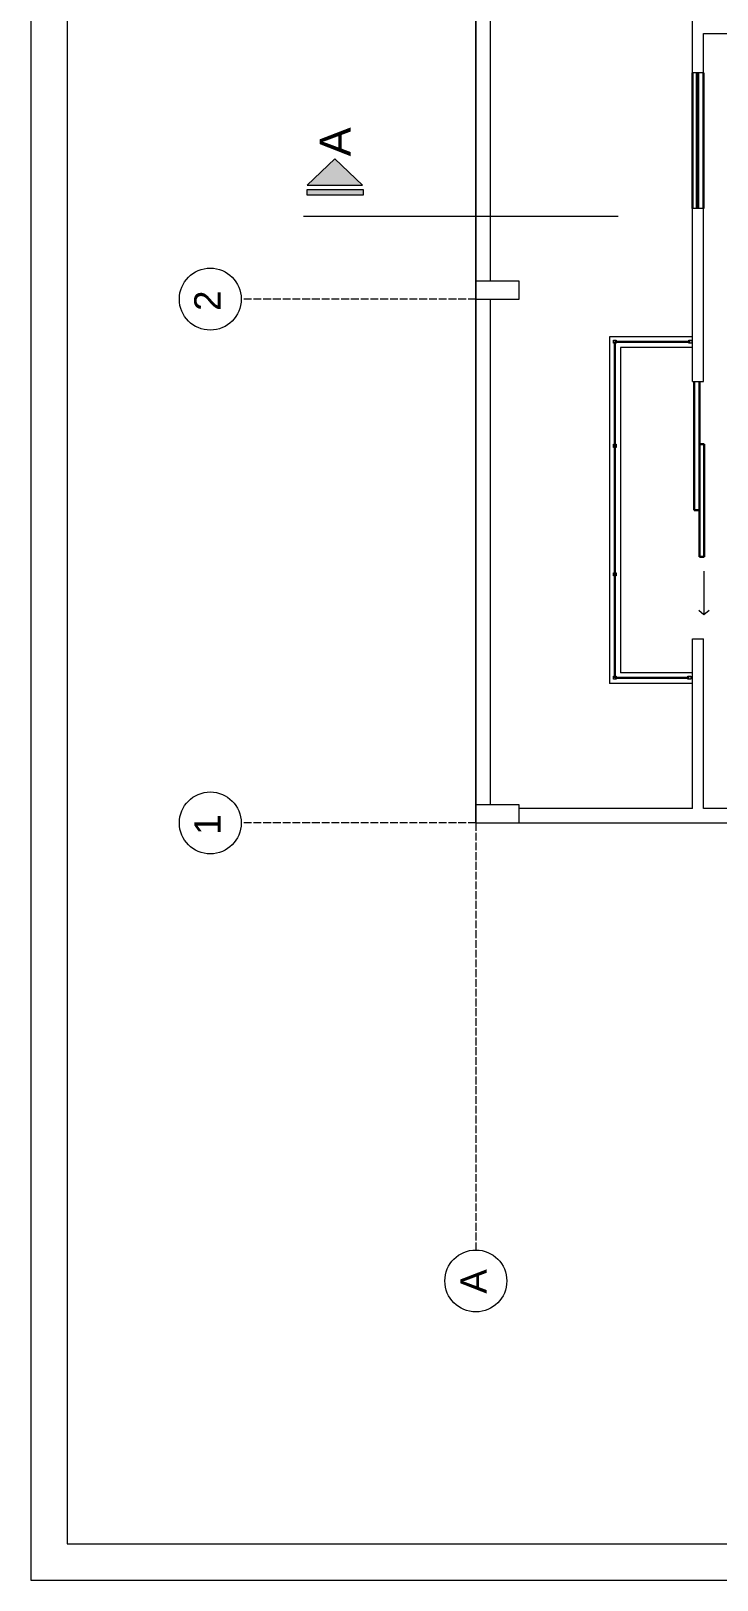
# Model space of a CAD drawing. Header units: metres. Extents: x -2 to 3328848, y -2 to 2725060.
# Drawn here: x 1662729.4 to 1662824.4, y 1363147.3 to 1363361.7 of the extents above; entities that cross this region are included whole.
import ezdxf
from ezdxf.enums import TextEntityAlignment as Align

# ---------------------------------------------------------------- set-up
doc = ezdxf.new("R2010")
doc.units = ezdxf.units.M
doc.linetypes.add('ACAD_ISO02W100', pattern=[15, 12, -3])
doc.linetypes.add('DOT', pattern=[0.25, 0, -0.25])
doc.layers.get('0').update_dxf_attribs({"color": 253, "lineweight": 0})
doc.layers.add('CAJETIN', color=7, linetype='Continuous', lineweight=0, true_color=0x000000)
for name, color, linetype, lineweight in [('COLUMNA', 253, 'Continuous', 0), ('L.COLUMNA', 253, 'Continuous', 0), ('letra', 253, 'DOT', 0), ('NOFIJO', 253, 'Continuous', 0), ('ventanas', 253, 'Continuous', 30)]:
    doc.layers.add(name, color=color, linetype=linetype, lineweight=lineweight)
doc.styles.get("Standard").update_dxf_attribs({"font": 'arial.ttf'})

# ---------------------------------------------------------------- blocks, each defined once
blk = doc.blocks.new('D')
at = {"layer": 'COLUMNA', "ltscale": 0.2}
h = blk.add_hatch(color=256, dxfattribs=at)
h.set_gradient(color1=(0, 0, 26), color2=(0, 0, 0), rotation=30, one_color=1)
h.paths.add_polyline_path([(3167.8, 1572.454), (3167.418, 1572.818), (3167.036, 1572.454)])
h.paths.add_polyline_path([(3167.036, 1572.393), (3167.036, 1572.315), (3167.813, 1572.315), (3167.813, 1572.393)])
for p, q in [((3167.418, 1572.818), (3167.036, 1572.454)), ((3167.418, 1572.818), (3167.8, 1572.454)), ((3167.036, 1572.454), (3167.8, 1572.454))]:
    blk.add_line(p, q, dxfattribs=at)
blk.add_lwpolyline([(3167.036, 1572.393), (3167.813, 1572.393), (3167.813, 1572.315), (3167.036, 1572.315)], close=True, dxfattribs=at)
blk = doc.blocks.new('*U96')
for points in [[(-594, 0), (0, 0), (0, 420), (-594, 420)], [(-589, 5), (-5, 5), (-5, 415), (-589, 415)]]:
    blk.add_lwpolyline(points, close=True)
at = {"lineweight": 30, "flags": 104}
blk.add_attdef('NOMBRE_PROYECTO', text='', height=5, dxfattribs=at).set_placement((-165, 63.27), align=Align.TOP_LEFT)
for tag, p in [('PROMOTOR', (-133.74, 41.5)), ('SITUACION', (-133.74, 34.5)), ('AUTOR', (-133.74, 27.5)), ('1/X', (-133.74, 20.5)), ('XX/XX/XXXX', (-80.02, 20.5)), ('V.X', (-25.12, 20.5)), ('NOMBRE_PLANO', (-133.74, 13.5)), ('X', (-25.12, 13.48))]:
    blk.add_attdef(tag, text='', height=3.5).set_placement(p, align=Align.MIDDLE_LEFT)

msp = doc.modelspace()

# ---------------------------------------------------------------- linework, layer by layer
at = {"ltscale": 0.02}
for p, q in [((1662791.022, 1363252.12), (1662791.022, 1363472.12)), ((1662821.021, 1363313.21), (1662821.014, 1363411.032)), ((1662793.022, 1363397.12), (1662793.022, 1363327.12)), ((1662791.022, 1363252.12), (1662791.022, 1363362.12)), ((1662822.522, 1363313.21), (1662822.522, 1363361.37)), ((1662822.522, 1363355.932), (1662821.026, 1363355.932)), ((1662822.522, 1363337.151), (1662821.025, 1363337.151)), ((1662793.022, 1363324.62), (1662793.022, 1363254.62)), ((1662821.024, 1363319.42), (1662809.524, 1363319.42)), ((1662809.524, 1363319.42), (1662809.524, 1363271.42)), ((1662821.024, 1363317.92), (1662811.024, 1363317.92)), ((1662811.024, 1363317.92), (1662811.024, 1363272.92)), ((1662821.014, 1363313.21), (1662822.522, 1363313.21)), ((1662822.585, 1363286.974), (1662822.585, 1363280.905)), ((1662821.021, 1363277.62), (1662822.522, 1363277.62)), ((1662821.022, 1363254.12), (1662821.022, 1363277.62)), ((1662822.522, 1363254.12), (1662822.522, 1363277.62)), ((1662821.024, 1363272.92), (1662811.024, 1363272.92)), ((1662821.024, 1363271.42), (1662809.524, 1363271.42)), ((1662821.022, 1363254.12), (1662797.022, 1363254.12)), ((1662832.022, 1363254.12), (1662822.522, 1363254.12))]:
    msp.add_line(p, q, dxfattribs=at)
for p, q in [((1662822.522, 1363361.37), (1662890.522, 1363361.37)), ((1662822.585, 1363280.905), (1662821.878, 1363281.528)), ((1662823.325, 1363281.528), (1662822.585, 1363280.905))]:
    msp.add_line(p, q)
msp.add_lwpolyline([(1663191.022, 1363252.12), (1663191.022, 1363472.12), (1662791.022, 1363472.12), (1662791.022, 1363252.12)], close=True)
for points in [[(1662810.465, 1363318.94), (1662810.465, 1363318.508), (1662810.056, 1363318.508), (1662810.056, 1363318.94)], [(1662820.91, 1363318.94), (1662820.91, 1363318.508), (1662820.5, 1363318.508), (1662820.5, 1363318.94)], [(1662810.465, 1363304.526), (1662810.465, 1363304.095), (1662810.056, 1363304.095), (1662810.056, 1363304.526)], [(1662810.465, 1363286.732), (1662810.465, 1363286.3), (1662810.056, 1363286.3), (1662810.056, 1363286.732)], [(1662810.465, 1363272.432), (1662810.465, 1363272), (1662810.056, 1363272), (1662810.056, 1363272.432)], [(1662820.761, 1363272.432), (1662820.761, 1363272), (1662820.352, 1363272), (1662820.352, 1363272.432)]]:
    msp.add_lwpolyline(points, close=True, dxfattribs=at)
at = {"ltscale": 0.2}
for centre in [(1662754.268, 1363324.62), (1662754.268, 1363252.12), (1662791.022, 1363188.73)]:
    msp.add_circle(centre, 4.285, dxfattribs=at)
at = {"layer": 'CAJETIN', "linetype": 'Continuous'}
for points in [[(1662729.448, 1363147.34), (1663323.448, 1363147.34), (1663323.448, 1363567.34), (1662729.448, 1363567.34)], [(1662734.448, 1363152.34), (1663318.448, 1363152.34), (1663318.448, 1363562.34), (1662734.448, 1363562.34)]]:
    msp.add_lwpolyline(points, close=True, dxfattribs=at)
at = {"layer": 'COLUMNA', "ltscale": 0.2}
msp.add_line((1662767.166, 1363336.12), (1662810.709, 1363336.12), dxfattribs=at)
at = {"layer": 'L.COLUMNA', "linetype": 'ACAD_ISO02W100', "ltscale": 0.09}
for p, q in [((1662791.022, 1363324.62), (1662758.553, 1363324.62)), ((1662791.022, 1363252.12), (1662758.553, 1363252.12)), ((1662791.022, 1363252.12), (1662791.022, 1363193.015))]:
    msp.add_line(p, q, dxfattribs=at)
at = {"layer": 'NOFIJO', "ltscale": 0.02}
for points in [[(1662797.022, 1363324.62), (1662797.022, 1363327.12), (1662791.022, 1363327.12), (1662791.022, 1363324.62)], [(1662797.022, 1363252.12), (1662797.022, 1363254.62), (1662791.022, 1363254.62), (1662791.022, 1363252.12)]]:
    msp.add_lwpolyline(points, close=True, dxfattribs=at)
at = {"layer": 'ventanas', "ltscale": 0.2}
for p, q in [((1662821.026, 1363355.932), (1662821.025, 1363337.151)), ((1662821.026, 1363355.932), (1662821.025, 1363337.151)), ((1662821.602, 1363355.932), (1662821.602, 1363337.151)), ((1662821.802, 1363355.932), (1662821.802, 1363337.151)), ((1662822.522, 1363355.932), (1662822.522, 1363337.151))]:
    msp.add_line(p, q, dxfattribs=at)
at = {"layer": 'ventanas', "ltscale": 0.02}
for p, q in [((1662820.694, 1363318.731), (1662810.249, 1363318.731)), ((1662810.249, 1363318.731), (1662810.249, 1363272.223)), ((1662821.247, 1363295.415), (1662821.247, 1363313.21)), ((1662821.993, 1363313.21), (1662821.993, 1363295.415)), ((1662821.998, 1363311.009), (1662821.993, 1363288.932)), ((1662822.645, 1363304.526), (1662821.998, 1363304.526)), ((1662822.64, 1363304.526), (1662822.64, 1363288.932)), ((1662821.993, 1363295.415), (1662821.247, 1363295.415)), ((1662822.64, 1363288.932), (1662821.993, 1363288.932)), ((1662810.249, 1363272.223), (1662820.545, 1363272.223))]:
    msp.add_line(p, q, dxfattribs=at)

# ---------------------------------------------------------------- block references
at = {"layer": 'CAJETIN'}
msp.add_blockref('*U96', (1663323.448, 1363147.34), dxfattribs=at)
at = {"layer": 'COLUMNA', "ltscale": 0.2, "xscale": 10, "yscale": 10, "zscale": 10}
msp.add_blockref('D', (1631097.316, 1347615.852), dxfattribs=at)

# ---------------------------------------------------------------- texts
at = {"layer": 'COLUMNA', "ltscale": 0.2}
msp.add_text('A', height=4.315, rotation=90, dxfattribs=at).set_placement((1662773.698, 1363344.382))
at = {"layer": 'letra', "linetype": 'ACAD_ISO02W100', "ltscale": 0.009}
for s, p in [('2', (1662755.683, 1363322.981)), ('1', (1662755.683, 1363250.481)), ('A', (1662792.53, 1363186.969))]:
    msp.add_text(s, height=3.64, rotation=90, dxfattribs=at).set_placement(p)

doc.saveas('drawing.dxf')
